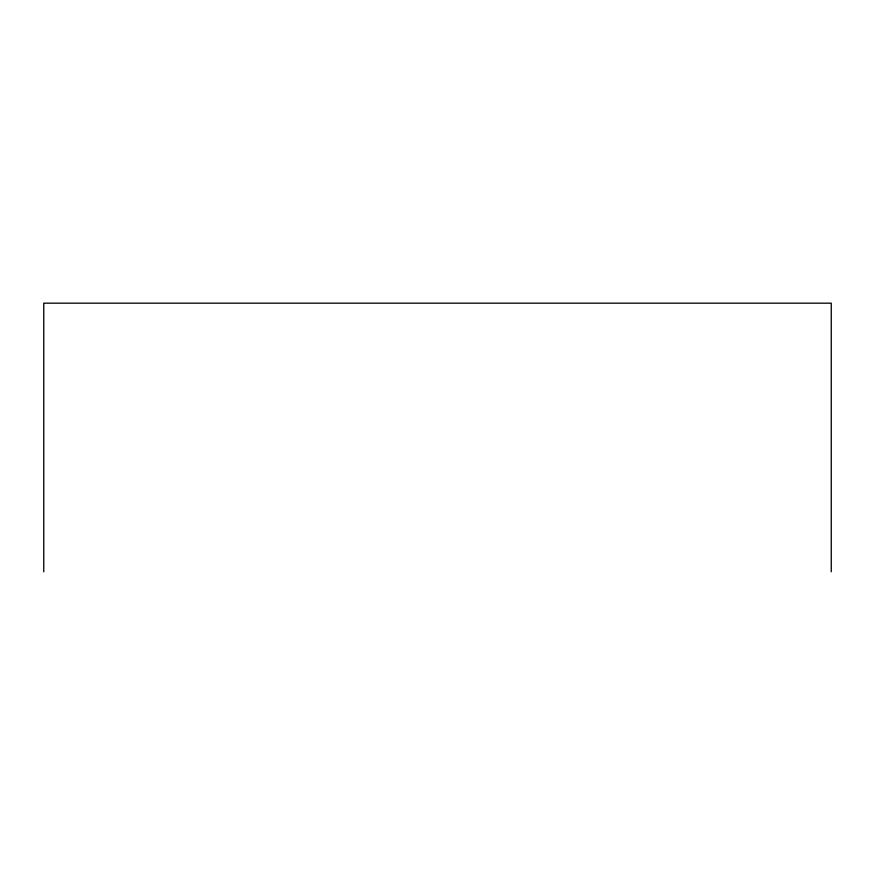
<?xml version="1.0" encoding="UTF-8"?>
<svg xmlns="http://www.w3.org/2000/svg" width="875" height="875" viewBox="0 0 875 875"><rect width="100%" height="100%" fill="white"/><g stroke="black" fill="none" stroke-linecap="round" stroke-linejoin="round"><path stroke-width="1.31" d="M831.25 571.823L831.25 303.177L43.75 303.177L43.75 571.823"/></g></svg>
